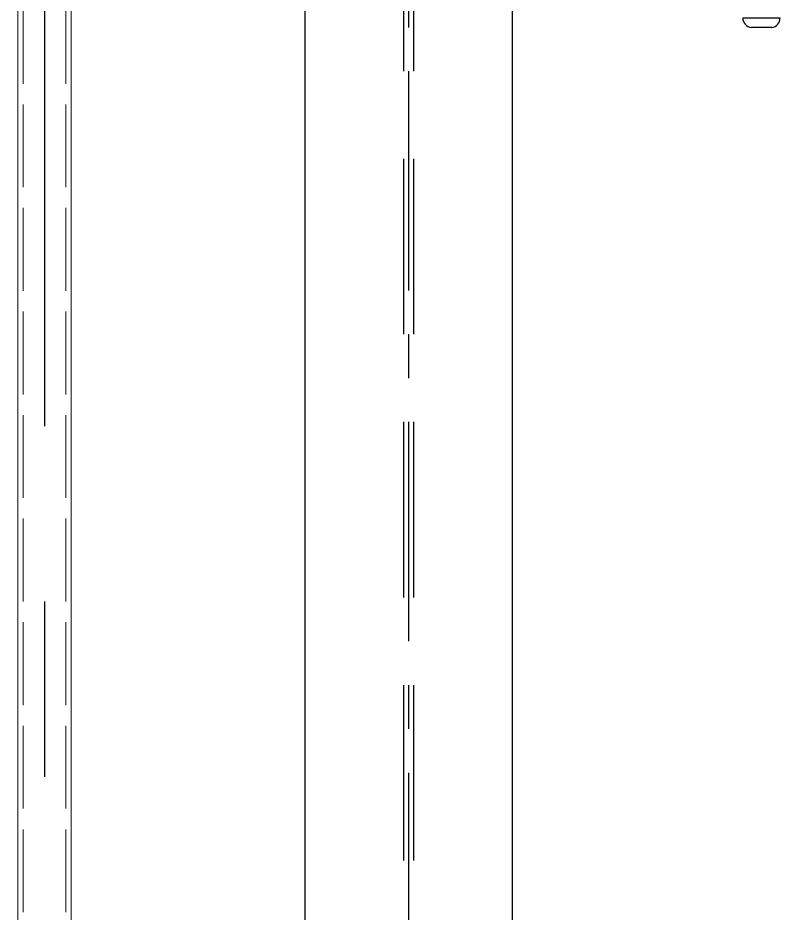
# Model space of a CAD drawing. Header units: centimetres. Extents: x 470464 to 524273, y 49611 to 59074.
# Drawn here: x 490415.2 to 490470.4, y 55406.5 to 55471.3 of the extents above; entities that cross this region are included whole.
import ezdxf

# ---------------------------------------------------------------- set-up
doc = ezdxf.new("R2010")
doc.units = ezdxf.units.CM
doc.header["$MEASUREMENT"] = 0
for name, pattern in [('ACAD_ISO02W100', [15, 12, -3]), ('CENTER', [50.8, 31.75, -6.35, 6.35, -6.35]), ('DASHED', [19.05, 12.7, -6.35])]:
    doc.linetypes.add(name, pattern=pattern)
doc.layers.add('AAA_GÖRÜNMEZ', color=6, linetype='ACAD_ISO02W100', lineweight=9)
doc.layers.add('AAA_LEVHA', color=255, linetype='Continuous', lineweight=20)
doc.layers.add('EKSEN', color=2, linetype='CENTER')
doc.layers.add('vinç', color=7, linetype='Continuous')

# ---------------------------------------------------------------- blocks, each defined once
blk = doc.blocks.new('dghjjkfg')
at = {"color": 2}
for p, q in [((-37260.31, 57094.35), (-30500.31, 57094.35)), ((-37260.31, 56944.35), (-30500.31, 56944.35))]:
    blk.add_line(p, q, dxfattribs=at)
at = {"color": 2, "linetype": 'DASHED', "ltscale": 10}
for p, q in [((-37260.31, 57022.9), (-30500.31, 57022.9)), ((-37260.31, 57015.8), (-30500.31, 57015.8))]:
    blk.add_line(p, q, dxfattribs=at)
at = {"color": 2, "linetype": 'CENTER', "ltscale": 5}
blk.add_line((-37260.31, 57019.35), (-30500.31, 57019.35), dxfattribs=at)
blk = doc.blocks.new('JKKÖGÖ')
at = {"color": 2, "linetype": 'Continuous', "lineweight": 25}
for p, q in [((-33742.91, 51706.35), (-33742.91, 51733.35)), ((-33735.98, 51727.35), (-33735.98, 51712.35))]:
    blk.add_line(p, q, dxfattribs=at)
for centre, start, end in [((-33742.91, 51726.35), 8.21321, 90), ((-33742.91, 51713.35), 270, 351.78679)]:
    blk.add_arc(centre, 7, start, end, dxfattribs=at)
blk = doc.blocks.new('jtkjdkyufkkgfgyfjglo976')
at = {"layer": 'AAA_GÖRÜNMEZ', "color": 2, "ltscale": 5}
for p, q in [((28239.73, 24046.11), (34739.73, 24046.11)), ((28239.73, 24015.3), (34739.73, 24015.3))]:
    blk.add_line(p, q, dxfattribs=at)
at = {"layer": 'AAA_LEVHA', "color": 2}
blk.add_lwpolyline([(28239.73, 24049.96), (34739.73, 24049.96), (34739.73, 24011.44), (28239.73, 24011.44)], dxfattribs=at)
at = {"layer": 'EKSEN', "color": 2, "linetype": 'CENTER', "ltscale": 20}
blk.add_line((28239.73, 24030.7), (34739.73, 24030.7), dxfattribs=at)
blk = doc.blocks.new('ytrrytyıyrttrtrdffcfrfrrdftgyu')
at = {"color": 1, "xscale": 0.1, "yscale": 0.1, "zscale": 0.1}
for name, p in [('JKKÖGÖ', (397754.461, 71282.509)), ('dghjjkfg', (397754.461, 70727.009))]:
    blk.add_blockref(name, p, dxfattribs=at)
at = {"xscale": 0.1, "yscale": 0.1, "zscale": 0.1}
blk.add_blockref('jtkjdkyufkkgfgyfjglo976', (391217.457, 73999.516), dxfattribs=at)
blk = doc.blocks.new('KLJLKHŞKLJKŞJHIUHYGFRTDTRFJKLK')
at = {"layer": 'vinç', "color": 2}
blk.add_blockref('ytrrytyıyrttrtrdffcfrfrrdftgyu', (-5.5, -666), dxfattribs=at)

msp = doc.modelspace()

# ---------------------------------------------------------------- block references
at = {"layer": 'vinç', "color": 2, "rotation": 270}
msp.add_blockref('KLJLKHŞKLJKŞJHIUHYGFRTDTRFJKLK', (414680.531, 449845.993), dxfattribs=at)

doc.saveas('drawing.dxf')
